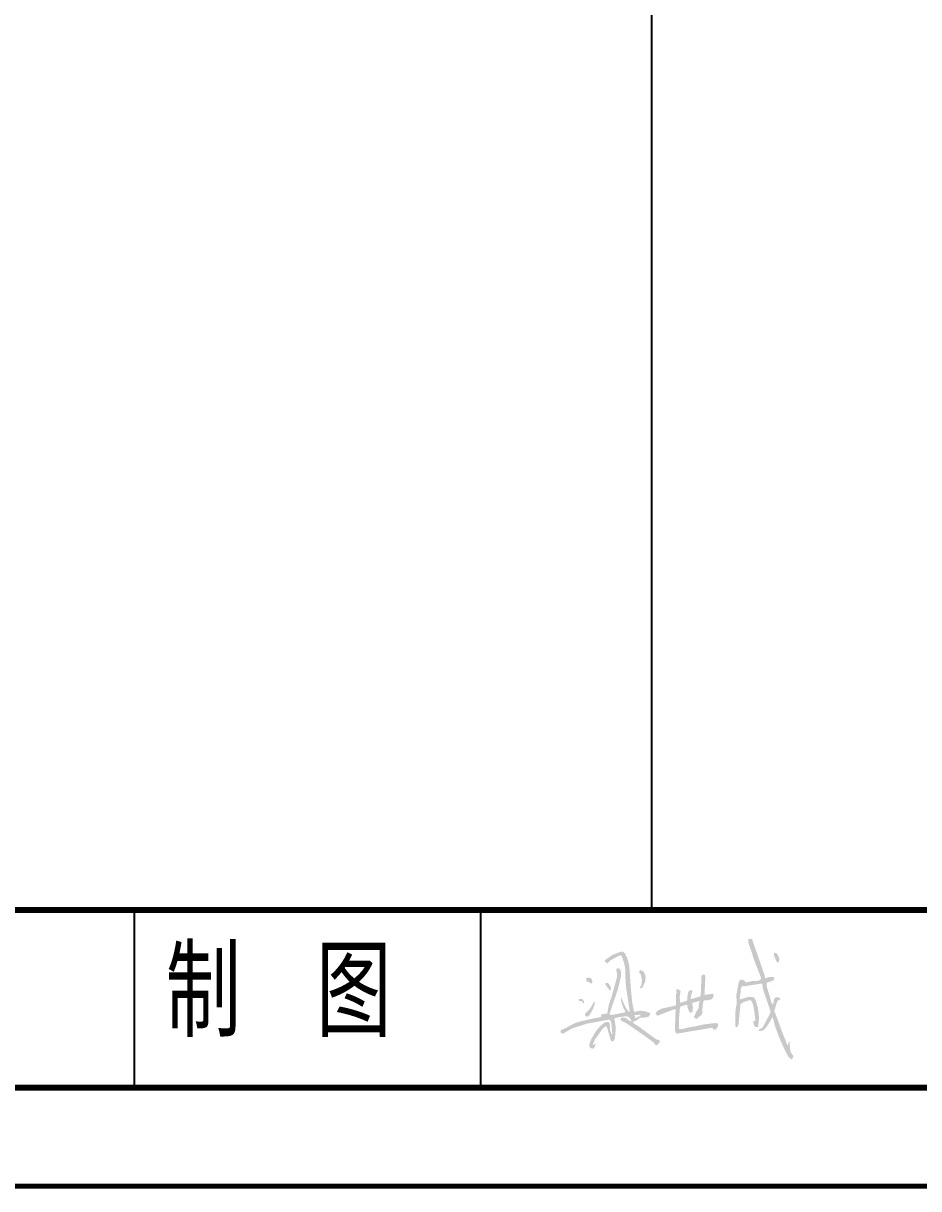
# Model space of a CAD drawing. Header units: millimetres. Extents: x 12489 to 89920, y 4630 to 4927.
# Drawn here: x 18327.3 to 18372.6, y 4629.6 to 4688.6 of the extents above; entities that cross this region are included whole.
import ezdxf

# ---------------------------------------------------------------- set-up
doc = ezdxf.new("R2010")
doc.units = ezdxf.units.MM
doc.styles.add('LZ_FONT', font='', dxfattribs={"width": 0.7, "height": 8})
doc.styles.get('LZ_FONT').set_extended_font_data('FangSong_GB2312')

# ---------------------------------------------------------------- blocks, each defined once
blk = doc.blocks.new('A$C53e22758')
h = blk.add_hatch(color=256)
h.dxf.hatch_style = 1
h.paths.add_polyline_path([(-7.18, 1.733), (-7.515, 1.733), (-7.589, 1.59), (-7.462, 1.355), (-7.312, 1.412), (-7.217, 1.282), (-7.039, 1.282), (-7.039, 1.523)], flags=17)
h.paths.add_polyline_path([(-7.723, -0.122), (-7.803, -0.098), (-7.895, -0.098), (-7.967, -0.114), (-8.059, -0.187), (-7.964, -0.321), (-7.797, -0.279), (-7.637, -0.453), (-7.561, -0.453), (-7.561, -0.405), (-7.574, -0.315)], flags=17)
h.paths.add_polyline_path([(-6.805, -0.928), (-6.738, -0.724), (-6.645, -0.281), (-6.712, -0.234), (-6.772, -0.319), (-6.922, -0.651), (-6.992, -0.807), (-7.088, -0.952), (-7.182, -1.069), (-7.35, -1.275), (-7.396, -1.331), (-7.396, -1.4), (-7.338, -1.497), (-7.212, -1.568), (-7.048, -1.446)], flags=17)
h.paths.add_polyline_path([(-4.854, -1.451), (-4.749, -1.422), (-4.39, -1.321), (-4, -1.237), (-3.791, -1.237), (-3.665, -1.297), (-3.471, -1.516), (-3.442, -1.6), (-3.491, -1.632), (-3.555, -1.602), (-3.687, -1.541), (-3.917, -1.381), (-4.038, -1.341), (-4.304, -1.37), (-4.381, -1.462), (-4.341, -1.607), (-3.815, -1.835), (-3.495, -2.015), (-2.545, -2.549), (-1.428, -3.212), (-1.323, -3.352), (-1.2, -3.43), (-1.114, -3.43), (-0.989, -3.282), (-0.889, -3.074), (-0.927, -3.016), (-1.014, -2.968), (-1.213, -2.933), (-1.306, -2.888), (-1.911, -2.523), (-2.824, -1.971), (-3.231, -1.766), (-3.33, -1.699), (-3.266, -1.62), (-3.003, -1.492), (-2.764, -1.245), (-2.445, -1.213), (-2.065, -1.11), (-1.916, -0.887), (-1.949, -0.766), (-2.458, -0.652), (-2.808, -0.652), (-3.289, -0.793), (-3.305, -0.737), (-3.539, 0.06), (-3.754, 1.223), (-3.956, 2.482), (-4.049, 3.058), (-4.251, 3.625), (-4.513, 4.08), (-4.772, 4.204), (-5.006, 4.092), (-5.528, 3.844), (-6.077, 3.387), (-6.132, 3.322), (-6.132, 3.23), (-5.914, 3.084), (-5.659, 3.37), (-5.133, 3.722), (-4.91, 3.847), (-4.804, 3.847), (-4.688, 3.674), (-4.454, 3.102), (-4.337, 2.655), (-4.337, 2.407), (-4.256, 1.862), (-4.162, 1.226), (-4.028, 0.694), (-3.692, -0.654), (-3.67, -0.77), (-3.67, -0.819), (-3.708, -0.819), (-3.752, -0.819), (-3.781, -0.788), (-3.883, -0.672), (-4.019, -0.515), (-4.176, -0.245), (-4.326, 0.014), (-4.426, 0.228), (-4.46, 0.301), (-4.501, 0.282), (-4.493, 0.093), (-4.448, -0.043), (-4.297, -0.393), (-4.173, -0.633), (-4.064, -0.762), (-4.053, -0.853), (-4.071, -0.902), (-5.129, -1.217), (-5.273, -1.217), (-5.342, -1.18), (-5.331, -1.074), (-5.275, -0.846), (-5.054, 0.056), (-4.835, 0.967), (-4.713, 1.716), (-4.678, 2.075), (-4.678, 2.434), (-4.778, 2.663), (-4.9, 2.751), (-5.071, 2.751), (-5.083, 2.692), (-5.11, 2.565), (-5.081, 2.48), (-4.992, 2.211), (-4.992, 1.988), (-5.058, 1.63), (-5.206, 0.823), (-5.312, 0.264), (-5.469, -0.344), (-5.541, -1.139), (-5.58, -1.159), (-5.727, -1.17), (-5.809, -1.189), (-5.89, -1.199), (-5.967, -1.222), (-6.014, -1.26), (-6.039, -1.358), (-6.039, -1.455), (-6.07, -1.479), (-6.223, -1.526), (-6.799, -1.701), (-7.495, -1.922), (-8.143, -2.161), (-9.149, -2.811), (-9.24, -2.829), (-9.304, -2.871), (-9.335, -2.983), (-9.318, -3.066), (-9.241, -3.137), (-9.171, -3.163), (-9.089, -3.14), (-9.026, -3.111), (-8.421, -2.677), (-7.183, -2.144), (-5.692, -1.734), (-5.355, -1.641), (-5.246, -1.68), (-5.13, -1.866), (-5.075, -2.162), (-4.987, -2.646), (-4.963, -2.845), (-5.014, -2.845), (-5.064, -2.74), (-5.164, -2.531), (-5.202, -2.291), (-5.262, -1.918), (-5.347, -1.842), (-5.544, -1.843), (-5.807, -2.009), (-6.033, -2.238), (-6.354, -2.699), (-6.705, -3.434), (-6.807, -3.846), (-6.807, -4.025), (-6.685, -4.171), (-6.47, -4.21), (-6.323, -4.024), (-6.33, -3.941), (-6.33, -3.912), (-6.292, -3.871), (-6.27, -3.81), (-6.285, -3.773), (-6.341, -3.773), (-6.376, -3.803), (-6.426, -3.888), (-6.488, -3.888), (-6.506, -3.854), (-6.506, -3.782), (-6.452, -3.668), (-6.379, -3.412), (-6.158, -3.037), (-5.843, -2.503), (-5.594, -2.224), (-5.528, -2.224), (-5.466, -2.277), (-5.393, -2.465), (-5.263, -2.799), (-5.087, -3.251), (-4.976, -3.438), (-4.89, -3.461), (-4.777, -3.366), (-4.708, -3.149), (-4.708, -2.676), (-4.708, -2.297), (-4.847, -1.691), (-4.909, -1.55)])
h.paths.add_polyline_path([(-3.23, -1.058), (-3.05, -1.049), (-2.822, -0.995), (-2.741, -0.995), (-2.741, -1.112), (-2.851, -1.137), (-3.004, -1.223), (-3.093, -1.319), (-3.157, -1.306)], flags=16)
h.paths.add_polyline_path([(-5.728, 1.445), (-5.935, 1.393), (-5.909, 1.293), (-5.719, 1.07), (-5.484, 0.794), (-5.421, 0.974), (-5.467, 1.199)], flags=17)
h.paths.add_polyline_path([(-2.591, 2.245), (-2.695, 2.517), (-2.834, 2.7), (-3.1, 2.774), (-3.16, 2.695), (-3.16, 2.542), (-2.992, 2.364), (-2.878, 1.968), (-2.878, 1.542), (-2.977, 1.325), (-2.977, 1.226), (-2.789, 1.29), (-2.591, 1.795)], flags=17)
h.paths.add_polyline_path([(0.662, 0.047), (0.98, 0.16), (1.137, 0.216), (1.137, 0.14), (1.137, 0.051), (1.302, -0.291), (1.407, -0.432), (1.513, -0.432), (1.621, -0.337), (1.621, -0.103), (1.621, 0.051), (1.539, 0.248), (1.529, 0.401), (1.657, 0.449), (2.099, 0.613), (2.151, 0.6), (2.105, 0.413), (2.105, 0.071), (2.059, -0.107), (1.949, -0.283), (1.894, -0.439), (1.769, -0.794), (1.924, -0.887), (2.058, -0.887), (2.197, -0.738), (2.421, -0.498), (2.473, -0.297), (2.43, -0.212), (2.43, -0.097), (2.43, 0.084), (2.43, 0.52), (2.48, 0.678), (2.582, 0.727), (2.802, 0.727), (3.144, 0.865), (3.243, 1.046), (3.286, 1.237), (3.154, 1.319), (2.746, 1.22), (2.549, 1.164), (2.49, 1.247), (2.49, 1.467), (2.45, 2.175), (2.45, 2.572), (2.407, 2.819), (2.332, 2.875), (2.147, 2.829), (2.095, 2.683), (2.121, 2.303), (2.174, 1.527), (2.174, 1.093), (2.161, 1.015), (1.445, 0.723), (1.366, 0.746), (1.366, 0.866), (1.388, 1.143), (1.45, 1.315), (1.429, 1.469), (1.247, 1.445), (1.117, 1.294), (1.081, 1.068), (1.082, 0.837), (1.083, 0.549), (0.932, 0.478), (0.647, 0.356), (0.548, 0.313), (0.498, 0.361), (0.472, 0.533), (0.428, 0.835), (0.456, 1.153), (0.456, 1.326), (0.239, 1.427), (0.101, 1.427), (0.101, 1.356), (0.133, 1.135), (0.096, 0.961), (0.163, 0.124), (0.141, 0.044), (-0.141, -0.044), (-0.968, -0.3), (-1.332, -0.516), (-1.476, -0.772), (-1.291, -0.947), (-0.824, -0.706), (0.067, -0.272), (0.199, -0.272), (0.199, -0.449), (0.199, -0.829), (0.248, -1.482), (0.289, -2.012), (0.341, -2.202), (0.464, -2.305), (0.768, -2.226), (1.364, -2.071), (2.983, -1.65), (3.384, -1.535), (3.47, -1.627), (3.661, -1.699), (3.819, -1.492), (3.888, -1.282), (3.812, -1.125), (3.581, -1.125), (3.22, -1.206), (2.631, -1.338), (1.97, -1.551), (1.341, -1.709), (0.996, -1.834), (0.683, -1.906), (0.598, -1.847), (0.572, -1.492), (0.532, -1.038), (0.532, -0.631), (0.532, -0.347), (0.532, -0.057)])
h.paths.add_polyline_path([(7.262, 2.56), (7.278, 2.495), (7.383, 2.073), (8.19, 0.243), (8.091, -0.071), (7.62, -1.173), (7.402, -1.267), (7.346, -1.37), (7.313, -1.43), (7.393, -1.473), (7.493, -1.446), (7.75, -1.357), (7.982, -1.012), (8.273, -0.433), (8.337, -0.272), (8.386, -0.236), (8.443, -0.28), (8.641, -0.878), (9.157, -1.963), (9.67, -2.869), (10.059, -3.449), (10.34, -3.618), (10.43, -3.395), (10.43, -3.283), (10.174, -2.998), (10.088, -2.684), (10.038, -2.353), (10.017, -2.254), (10.039, -2.149), (9.983, -2.159), (9.925, -2.199), (9.918, -2.38), (9.882, -2.44), (9.83, -2.409), (9.8, -2.357), (9.758, -2.268), (9.607, -1.943), (9.338, -1.417), (9.174, -1.073), (8.648, 0.035), (8.531, 0.238), (8.495, 0.333), (8.531, 0.518), (8.579, 0.765), (8.628, 1.015), (8.691, 1.211), (8.789, 1.271), (8.894, 1.336), (8.929, 1.373), (8.831, 1.463), (8.714, 1.521), (8.564, 1.521), (8.462, 1.45), (8.366, 1.295), (8.36, 1.015), (8.333, 0.919), (8.274, 0.883), (8.211, 0.987), (8.101, 1.264), (7.843, 1.912), (7.649, 2.399), (7.649, 2.651), (7.926, 2.784), (8.205, 2.918), (8.227, 2.998), (8.246, 3.126), (8.139, 3.191), (7.925, 3.171), (7.665, 3.102), (7.545, 3.032), (7.468, 3.048), (7.366, 3.37), (6.753, 4.725), (6.178, 5.995), (6.073, 6.226), (5.87, 6.226), (5.771, 6.149), (5.792, 5.899), (6.142, 5.116), (6.244, 4.873), (6.436, 4.416), (7.116, 3.05), (7.116, 2.852), (6.854, 2.745), (6.426, 2.686), (5.851, 2.523), (5.771, 2.653), (5.568, 2.729), (5.488, 2.729), (5.341, 2.633), (5.284, 2.516), (5.271, 2.37), (5.227, 1.879), (5.18, 1.35), (5.234, 1.004), (5.281, 0.704), (5.232, 0.311), (5.232, -0.257), (5.274, -0.607), (5.319, -0.974), (5.319, -1.212), (5.434, -1.337), (5.518, -1.261), (5.584, -1.031), (5.584, -0.844), (5.591, -0.257), (5.591, 0.341), (5.598, 0.675), (5.835, 0.851), (6.279, 1.051), (6.452, 1.051), (6.615, 0.808), (6.789, 0.263), (6.959, -0.523), (6.959, -0.743), (6.918, -0.663), (6.859, -0.62), (6.813, -0.683), (6.849, -0.927), (6.989, -1.153), (7.183, -1.153), (7.262, -1.093), (7.262, -0.822), (7.262, -0.347), (7.093, 0.476), (6.846, 1.095), (6.677, 1.333), (6.21, 1.333), (5.497, 1.044), (5.483, 1.206), (5.512, 1.504), (5.512, 1.921), (5.612, 2.193), (5.787, 2.193), (6.279, 2.315), (6.839, 2.455), (7.104, 2.521)])
h.paths.add_polyline_path([(8.517, 4.82), (8.252, 5.217), (8.037, 5.239), (8.026, 5.028), (8.196, 4.726), (8.342, 4.467), (8.517, 4.467)], flags=17)
blk = doc.blocks.new('钻孔柱状图路桥昇龙制图梁世成校核莫家里.dwg27', base_point=(25, 236))
for p, q in [((123.456, 5), (123.456, 14)), ((140.997, 5), (140.997, 14))]:
    blk.add_line(p, q)
for points, const_width in [([(0, 0), (210, 0), (210, 297), (0, 297)], 0.25), ([(25, 5), (205, 5), (205, 292), (25, 292)], 0.3)]:
    blk.add_lwpolyline(points, close=True, dxfattribs=dict(const_width=const_width))
at = {"const_width": 0.3}
blk.add_lwpolyline([(25, 14), (205, 14)], dxfattribs=at)
at = {"xscale": 0.6, "yscale": 0.6, "zscale": 0.6, "rotation": 354.8742189760333}
blk.add_blockref('A$C53e22758', (150.771, 9.135), dxfattribs=at)
at = {"style": 'LZ_FONT', "width": 0.7}
blk.add_text('制  图', height=4, dxfattribs=at).set_placement((125.024, 8))

msp = doc.modelspace()

# ---------------------------------------------------------------- linework, layer by layer
at = {"color": 0}
for points in [[(18359.112, 4643.705), (18359.112, 4837.705)], [(18359.112, 4643.705), (18359.112, 4837.705)], [(18314.29, 4643.705), (18359.112, 4643.705)], [(18359.112, 4643.705), (18374.922, 4643.705)]]:
    msp.add_lwpolyline(points, dxfattribs=at)

# ---------------------------------------------------------------- block references
msp.add_blockref('钻孔柱状图路桥昇龙制图梁世成校核莫家里.dwg27', (18234.448, 4865.705))

doc.saveas('drawing.dxf')
